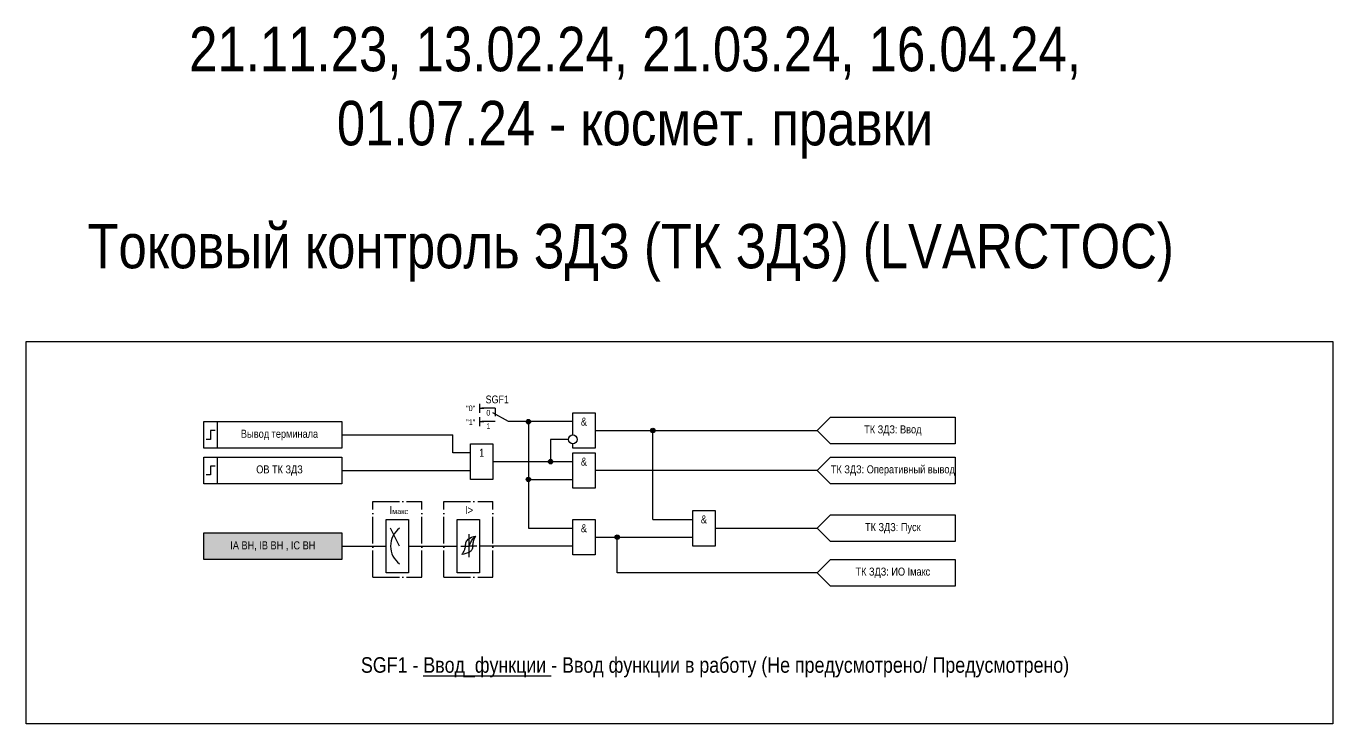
# Model space of a CAD drawing. Header units: millimetres. Extents: x 0 to 924, y 0 to 157.
# Drawn here: x 630 to 924, y 0 to 157 of the extents above; entities that cross this region are included whole.
import ezdxf
from ezdxf.enums import TextEntityAlignment as Align

# ---------------------------------------------------------------- set-up
doc = ezdxf.new("R2010")
doc.units = ezdxf.units.MM
doc.linetypes.add('ACAD_ISO04W100', pattern=[30, 24, -3, 0, -3])
doc.layers.add('Основная', color=7, linetype='Continuous')
doc.styles.add('1.8_Gost_RD', font='ARIALN.TTF', dxfattribs={"height": 1.8})
doc.styles.add('2.5_Gost_RD', font='ARIALN.TTF', dxfattribs={"height": 2.5})
doc.styles.add('3.5_Gost_RD', font='ARIALN.TTF', dxfattribs={"height": 3.5})
doc.styles.add('Вывод', font='ARIALN.TTF', dxfattribs={"height": 2.5})
doc.styles.add('Компонент', font='ARIALN.TTF', dxfattribs={"height": 3.5})

# ---------------------------------------------------------------- blocks, each defined once
blk = doc.blocks.new('*U79')
at = {"layer": 'Основная', "ltscale": 0.35}
blk.add_line((6, 6), (6, 2.5), dxfattribs=at)
at = {"layer": 'Основная', "color": 0}
blk.add_line((0, 0), (7, 4), dxfattribs=at)
blk = doc.blocks.new('*U81')
at = {"layer": 'Основная', "color": 0}
for p, q in [((-3, 6), (-9, 6)), ((-3, 0), (-9, 0)), ((9, 0), (3, 0))]:
    blk.add_line(p, q, dxfattribs=at)
at = {"layer": 'Основная', "ltscale": 0.25, "xscale": -1}
blk.add_blockref('*U79', (3, 0), dxfattribs=at)
at = {"layer": 'Основная'}
for tag, height, style, p in [('ОУ', 3.5, 'Компонент', (-2, 10)), ('В1', 2.5, 'Вывод', (-14, 6)), ('В2', 2.5, 'Вывод', (-6, 4)), ('В3', 2.5, 'Вывод', (-6, -2))]:
    blk.add_attdef(tag, text='', height=height, dxfattribs=dict(at, style=style)).set_placement(p, align=Align.MIDDLE_CENTER)
blk = doc.blocks.new('Точка')
at = {"ltscale": 100}
h = blk.add_hatch(color=256, dxfattribs=at)
h.dxf.hatch_style = 1
edge = h.paths.add_edge_path()
edge.add_arc((0, 0), 0.5, 0, 360)
blk.add_circle((0, 0), 0.5, dxfattribs=at)
blk = doc.blocks.new('*U70')
at = {"layer": 'Основная', "linetype": 'ACAD_ISO04W100', "ltscale": 0.25}
for p, q in [((0, 0), (11, 0)), ((0, -17), (0, 0)), ((11, -17), (11, 0)), ((0, -17), (11, -17))]:
    blk.add_line(p, q, dxfattribs=at)
at = {"layer": 'Основная', "style": 'Компонент'}
blk.add_attdef('ОУ', text='', height=3.5, dxfattribs=at).set_placement((11, 0), align=Align.MIDDLE_CENTER)

msp = doc.modelspace()

# ---------------------------------------------------------------- hatches: boundary and pattern name
at = {"ltscale": 100, "true_color": 0x6bffb3}
h = msp.add_hatch(color=111, dxfattribs=at)
h.dxf.hatch_style = 1
h.paths.add_polyline_path([(670, 43), (701, 43), (701, 37), (670, 37)])

# ---------------------------------------------------------------- linework, layer by layer
at = {"ltscale": 100}
for p, q in [((732, 72), (732, 70)), ((732, 71), (733, 71)), ((732, 69), (732, 67)), ((732, 68), (733, 68)), ((753, 68), (741, 68)), ((743, 68), (743, 55)), ((811, 69), (808, 66)), ((811, 69), (839, 69)), ((839, 69), (839, 63)), ((701, 65), (726, 65)), ((726, 61), (726, 65)), ((758, 66), (808, 66)), ((771, 46), (771, 66)), ((808, 66), (811, 63)), ((748, 64), (748, 59)), ((752, 64), (748, 64)), ((839, 63), (811, 63)), ((730, 61), (726, 61)), ((735, 59), (753, 59)), ((811, 60), (808, 57)), ((811, 60), (839, 60)), ((839, 60), (839, 54)), ((701, 57), (730, 57)), ((808, 57), (758, 57)), ((808, 57), (811, 54)), ((743, 55), (753, 55)), ((743, 55), (743, 44)), ((839, 54), (811, 54)), ((711, 44.5), (711, 46)), ((711, 46), (716, 46)), ((711, 37), (711, 45)), ((716, 46), (716, 40)), ((727, 44.5), (727, 46)), ((727, 46), (732, 46)), ((727, 37), (727, 45)), ((732, 46), (732, 40)), ((771, 46), (780, 46)), ((811, 47), (808, 44)), ((811, 47), (839, 47)), ((743, 44), (753, 44)), ((758, 42), (780, 42)), ((763, 34), (763, 42)), ((785, 44), (808, 44)), ((808, 44), (811, 41)), ((701, 40), (711, 40)), ((716, 40), (716, 34)), ((732, 40), (732, 34)), ((753, 40), (732, 40)), ((711, 34), (711, 37)), ((727, 34), (727, 37)), ((811, 37), (808, 34)), ((811, 37), (839, 37)), ((716, 34), (711, 34)), ((732, 34), (727, 34)), ((808, 34), (763, 34)), ((808, 34), (811, 31))]:
    msp.add_line(p, q, dxfattribs=at)
at = {"color": 7, "ltscale": 100}
for p, q in [((714, 40), (712, 44)), ((716, 40), (727, 40)), ((727.79, 40), (729.6, 40)), ((731.42, 40), (729.6, 40))]:
    msp.add_line(p, q, dxfattribs=at)
msp.add_line((729.6, 42.72), (729.6, 37.52))
at = {"color": 3, "ltscale": 100}
msp.add_lwpolyline([(630, 86), (924, 86), (924, 0), (630, 0)], close=True, dxfattribs=at)
at = {"ltscale": 100}
for points in [[(670, 68), (673, 68), (673, 62), (670, 62)], [(670, 68), (701, 68), (701, 62), (670, 62)], [(670, 60), (673, 60), (673, 54), (670, 54)], [(670, 60), (701, 60), (701, 54), (670, 54)], [(780, 48), (785, 48), (785, 40), (780, 40)], [(753, 46), (758, 46), (758, 38), (753, 38)], [(670, 43), (701, 43), (701, 37), (670, 37)], [(808, 34), (811, 37), (839, 37), (839, 31), (811, 31), (808, 34)]]:
    msp.add_lwpolyline(points, close=True, dxfattribs=at)
for points in [[(753, 67), (753, 70), (758, 70), (758, 62), (753, 62), (753, 63)], [(753, 65), (753, 67)], [(730, 63), (730, 63), (735, 63), (735, 55), (730, 55), (730, 63)], [(753, 54), (753, 61), (758, 61), (758, 53), (753, 53), (753, 54)], [(808, 44), (811, 47), (839, 47), (839, 41), (811, 41), (808, 44)]]:
    msp.add_lwpolyline(points, dxfattribs=at)
at = {"lineweight": 30, "ltscale": 100}
for points in [[(672.5, 66), (671.5, 66), (671.5, 64), (670.5, 64)], [(672.5, 58), (671.5, 58), (671.5, 56), (670.5, 56)]]:
    msp.add_lwpolyline(points, dxfattribs=at)
at = {"ltscale": 100}
msp.add_circle((753, 64), 1, dxfattribs=at)
at = {"color": 7, "ltscale": 100}
msp.add_arc((717, 40), 5, 126.8699, 233.1301, dxfattribs=at)
for points in [[(728.8, 39.92), (728.95, 40.71), (729.44, 41.54), (731.2, 42.26)], [(729.6, 40), (730, 40.72), (730.47, 41.6), (731.2, 42.26)], [(730.48, 39.92), (730.6, 40.71), (730.81, 41.54), (731.2, 42.26)], [(728.8, 39.92), (728.6, 39.13), (728, 38.12)], [(730.48, 39.92), (730.25, 39.13), (729.76, 38.67), (728, 38.12)]]:
    msp.add_spline(points, degree=3)

# ---------------------------------------------------------------- block references
at = {"ltscale": 100}
for p in [(743, 68), (771, 66), (748, 59), (743, 55), (763, 42)]:
    msp.add_blockref('Точка', p, dxfattribs=at)
at = {"layer": 'Основная', "ltscale": 0.25, "xscale": 0.5, "yscale": 0.5, "zscale": 0.5}
msp.add_blockref('*U81', (737, 68), dxfattribs=at).add_auto_attribs({'ОУ': 'SGF1', 'В1': '"0"', 'В2': '0', 'В3': '1'})
at = {"layer": 'Основная', "ltscale": 0.25}
for p in [(708, 50), (724, 50)]:
    msp.add_blockref('*U70', p, dxfattribs=at)

# ---------------------------------------------------------------- texts
at = {"color": 30, "ltscale": 100, "style": '3.5_Gost_RD'}
for s, insert, char_height, width, attachment_point in [('{\\C3;21.11.23, 13.02.24, 21.03.24, 16.04.24, 01.07.24 - космет. правки}', (767, 142), 10, 240, 5), ('SGF1 - {\\LВвод_функции} - Ввод функции в работу (Не предусмотрено/ Предусмотрено)', (785, 15), 3.5, 206.7768, 2)]:
    msp.add_mtext(s, dxfattribs=dict(at, insert=insert, char_height=char_height, width=width, attachment_point=attachment_point))
at = {"color": 2, "ltscale": 100, "insert": (766, 106), "char_height": 10, "width": 240, "attachment_point": 5, "style": '3.5_Gost_RD'}
msp.add_mtext('{\\C3;Токовый контроль ЗДЗ (ТК ЗДЗ) (LVARCTOC)}', dxfattribs=at)
at = {"ltscale": 100, "insert": (729, 68.5), "char_height": 1.25, "attachment_point": 1, "style": '3.5_Gost_RD'}
msp.add_mtext_dynamic_manual_height_columns('"1"', width=2, gutter_width=17.5, heights=[0], dxfattribs=at)
at = {"ltscale": 100, "char_height": 1.8, "attachment_point": 5}
for s, insert, width, style in [('&', (755.5, 68), 5, '2.5_Gost_RD'), ('Вывод терминала', (687, 65), 28, '2.5_Gost_RD'), ('ТК ЗДЗ: Ввод', (825, 66), 28, '2.5_Gost_RD'), ('1', (732.5, 61), 5, '2.5_Gost_RD'), ('&', (755.5, 59), 5, '2.5_Gost_RD'), ('ОВ ТК ЗДЗ ', (687, 57), 28, '2.5_Gost_RD'), ('ТК ЗДЗ: Оперативный вывод', (825, 57), 28, '2.5_Gost_RD'), ('&', (755.5, 44), 5, '2.5_Gost_RD'), ('&', (782.5, 46), 5, '2.5_Gost_RD'), ('ТК ЗДЗ: Пуск', (825, 44), 28, '2.5_Gost_RD'), ('{\\C0;IA ВН, IB ВН , IC ВН}', (685.5, 40), 31, '1.8_Gost_RD'), ('ТК ЗДЗ: ИО Iмакс', (825, 34), 28, '2.5_Gost_RD')]:
    msp.add_mtext(s, dxfattribs=dict(at, insert=insert, width=width, style=style))
at = {"color": 7, "ltscale": 100, "char_height": 1.8, "attachment_point": 1, "style": '1.8_Gost_RD'}
for s, insert in [('\\pi2.7859;I{\\H0.66667x;макс}', (709, 49)), ('\\pi4.7676;I>', (724, 49))]:
    msp.add_mtext_dynamic_manual_height_columns(s, width=11, gutter_width=17.5, heights=[0], dxfattribs=dict(at, insert=insert))

doc.saveas('drawing.dxf')
